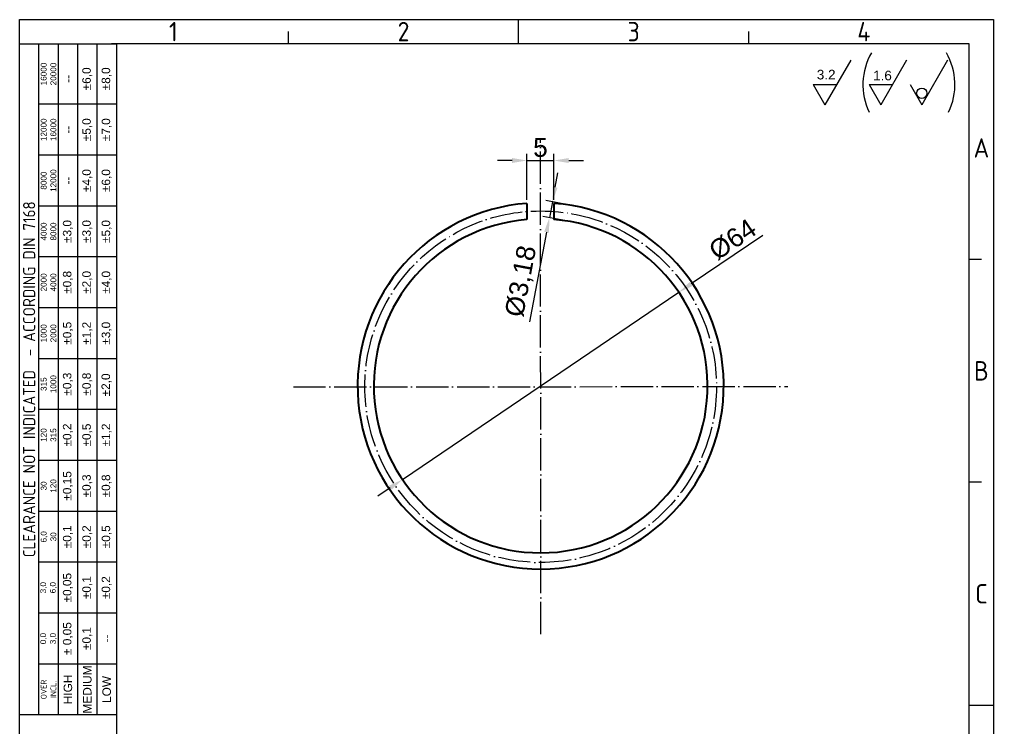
# Model space of a CAD drawing. Header units: millimetres. Extents: x 4510 to 4691, y 1198 to 1451.
# Drawn here: x 4510.4 to 4691.3, y 1319.1 to 1450.8 of the extents above; entities that cross this region are included whole.
import ezdxf
from ezdxf.enums import TextEntityAlignment as Align

# ---------------------------------------------------------------- set-up
doc = ezdxf.new("R2010")
doc.units = ezdxf.units.MM
doc.linetypes.add('ACAD_ISO04W100', pattern=[30, 24, -3, 0, -3])
for name, color, linetype, lineweight in [('AM_0', 7, 'Continuous', 40), ('AM_4', 1, 'ACAD_ISO04W100', 25), ('AM_5', 1, 'Continuous', 25)]:
    doc.layers.add(name, color=color, linetype=linetype, lineweight=lineweight)
doc.styles.add('ACISOTS', font='isocp.shx', dxfattribs={"height": 1})
doc.styles.get("Standard").update_dxf_attribs({"font": 'arial.ttf'})
doc.dimstyles.new('ISO-25', dxfattribs={"dimtxt": 3.5, "dimasz": 2.75, "dimexe": 1.25, "dimexo": 0.625, "dimtad": 1, "dimtxsty": 'Standard', "dimcen": 2.5, "dimadec": 0, "dimazin": 0, "dimtfac": 1, "dimtmove": 0, "dimatfit": 3, "dimfxl": 1, "dimarcsym": 0})

# ---------------------------------------------------------------- blocks, each defined once
blk = doc.blocks.new('*D13')
at = {"layer": 'AM_5', "color": 0, "lineweight": -2, "ltscale": 0.25, "transparency": 16777216}
for p, q in [((4609.91, 1419.64), (4610.43, 1422.34)), ((4612.96, 1416.26), (4608.17, 1417.17)), ((4609.4, 1416.94), (4608.84, 1413.99)), ((4612.4, 1413.32), (4607.61, 1414.23)), ((4608.33, 1411.29), (4605.17, 1394.68))]:
    blk.add_line(p, q, dxfattribs=at)
at = {"layer": 'AM_5', "color": 0, "ltscale": 0.25, "transparency": 16777216}
for points in [[(4609.46, 1419.73), (4610.36, 1419.56), (4609.4, 1416.94)], [(4607.88, 1411.38), (4608.78, 1411.21), (4608.84, 1413.99)]]:
    blk.add_solid(points, dxfattribs=at)
at = {"layer": 'Defpoints', "color": 0, "ltscale": 0.25, "transparency": 16777216}
for p in [(4613.57, 1416.15), (4608.84, 1413.99), (4613.01, 1413.2)]:
    blk.add_point(p, dxfattribs=at)
at = {"layer": 'AM_5', "color": 0, "ltscale": 0.25, "transparency": 16777216, "insert": (4603.76, 1402.16), "char_height": 3.5, "attachment_point": 5, "rotation": 79.2416}
blk.add_mtext('%%C3,18', dxfattribs=at)
blk = doc.blocks.new('*D16')
at = {"layer": 'AM_5', "color": 0, "lineweight": -2, "ltscale": 0.25, "transparency": 16777216}
for p, q in [((4604.68, 1417.28), (4604.68, 1425.86)), ((4609.68, 1417.28), (4609.68, 1425.86)), ((4601.93, 1424.61), (4599.18, 1424.61)), ((4604.68, 1424.61), (4609.68, 1424.61)), ((4612.43, 1424.61), (4615.18, 1424.61))]:
    blk.add_line(p, q, dxfattribs=at)
at = {"layer": 'AM_5', "color": 0, "ltscale": 0.25, "transparency": 16777216}
for points in [[(4601.93, 1425.07), (4601.93, 1424.15), (4604.68, 1424.61)], [(4612.43, 1425.07), (4612.43, 1424.15), (4609.68, 1424.61)]]:
    blk.add_solid(points, dxfattribs=at)
at = {"layer": 'Defpoints', "color": 0, "ltscale": 0.25, "transparency": 16777216}
for p in [(4609.68, 1424.61), (4604.68, 1416.65), (4609.68, 1416.65)]:
    blk.add_point(p, dxfattribs=at)
at = {"layer": 'AM_5', "color": 0, "ltscale": 0.25, "transparency": 16777216, "insert": (4607.18, 1427.02), "char_height": 3.5, "attachment_point": 5}
blk.add_mtext('5', dxfattribs=at)
blk = doc.blocks.new('*D17')
at = {"layer": 'AM_5', "color": 0, "lineweight": -2, "ltscale": 0.25, "transparency": 16777216}
for p, q in [((4648.46, 1410.68), (4635.17, 1401.68)), ((4581.56, 1365.36), (4632.89, 1400.13)), ((4579.28, 1363.82), (4577.01, 1362.27))]:
    blk.add_line(p, q, dxfattribs=at)
at = {"layer": 'AM_5', "color": 0, "ltscale": 0.25, "transparency": 16777216}
for points in [[(4634.91, 1402.05), (4635.42, 1401.3), (4632.89, 1400.13)], [(4579.03, 1364.2), (4579.54, 1363.44), (4581.56, 1365.36)]]:
    blk.add_solid(points, dxfattribs=at)
at = {"layer": 'Defpoints', "color": 0, "ltscale": 0.25, "transparency": 16777216}
for p in [(4632.89, 1400.13), (4581.56, 1365.36)]:
    blk.add_point(p, dxfattribs=at)
at = {"layer": 'AM_5', "color": 0, "ltscale": 0.25, "transparency": 16777216, "insert": (4642.89, 1409.94), "char_height": 3.5, "attachment_point": 5, "rotation": 34.1165}
blk.add_mtext('%%C64', dxfattribs=at)

msp = doc.modelspace()

# ---------------------------------------------------------------- linework, layer by layer
at = {"color": 135, "lineweight": 25}
for p, q in [((4510.431, 1197.901), (4510.431, 1450.801)), ((4510.431, 1450.801), (4691.331, 1450.801)), ((4603.131, 1446.301), (4603.131, 1450.801)), ((4691.331, 1450.801), (4691.331, 1197.901)), ((4560.381, 1446.301), (4560.381, 1448.551)), ((4645.881, 1446.301), (4645.881, 1448.551)), ((4514.031, 1321.651), (4514.031, 1446.301)), ((4517.631, 1446.301), (4517.631, 1321.651)), ((4521.231, 1446.301), (4521.231, 1321.651)), ((4524.831, 1321.651), (4524.831, 1446.301)), ((4528.431, 1435.051), (4514.031, 1435.051)), ((4528.431, 1425.601), (4514.031, 1425.601)), ((4528.431, 1416.151), (4514.031, 1416.151)), ((4528.431, 1406.701), (4514.031, 1406.701)), ((4689.081, 1406.251), (4686.831, 1406.251)), ((4528.431, 1397.251), (4514.031, 1397.251)), ((4528.431, 1387.801), (4514.031, 1387.801)), ((4528.431, 1378.351), (4514.031, 1378.351)), ((4528.431, 1368.901), (4514.031, 1368.901)), ((4689.081, 1364.851), (4686.831, 1364.851)), ((4528.431, 1359.451), (4514.031, 1359.451)), ((4528.431, 1350.001), (4514.031, 1350.001)), ((4528.431, 1340.551), (4514.031, 1340.551)), ((4528.431, 1331.101), (4514.031, 1331.101)), ((4686.831, 1323.451), (4691.331, 1323.451))]:
    msp.add_line(p, q, dxfattribs=at)
for p, q in [((4686.831, 1446.301), (4527.531, 1446.301)), ((4528.431, 1446.301), (4528.431, 1202.401)), ((4686.831, 1202.401), (4686.831, 1446.301))]:
    msp.add_line(p, q)
msp.add_lwpolyline([(4528.431, 1446.301), (4528.431, 1321.651), (4510.431, 1321.651), (4510.431, 1446.301)], close=True, dxfattribs=at)
at = {"layer": 'AM_0', "ltscale": 0.25}
for p, q in [((4604.681, 1416.65), (4604.681, 1413.641)), ((4609.681, 1416.657), (4609.681, 1413.648))]:
    msp.add_line(p, q, dxfattribs=at)
at = {"layer": 'AM_0'}
for radius, start, end in [(34, 94.29281, 85.85934), (31, 94.70914, 85.45783)]:
    msp.add_arc((4607.226, 1382.746), radius, start, end, dxfattribs=at)
at = {"layer": 'AM_4', "ltscale": 0.25}
for p, q in [((4607.271, 1336.668), (4607.181, 1428.533)), ((4561.293, 1382.556), (4653.158, 1382.646))]:
    msp.add_line(p, q, dxfattribs=at)
msp.add_circle((4607.226, 1382.601), 32.643, dxfattribs=at)
at = {"layer": 'AM_5'}
for p, q in [((4664.803, 1443.246), (4660.018, 1434.957)), ((4675.167, 1443.246), (4670.381, 1434.957)), ((4682.787, 1443.246), (4678.001, 1434.957)), ((4657.843, 1438.725), (4662.193, 1438.725)), ((4657.843, 1438.725), (4660.018, 1434.957)), ((4668.206, 1438.725), (4672.556, 1438.725)), ((4668.206, 1438.725), (4670.381, 1434.957)), ((4675.826, 1438.725), (4678.001, 1434.957))]:
    msp.add_line(p, q, dxfattribs=at)
msp.add_circle((4678.01, 1437.092), 0.965, dxfattribs=at)
for centre, start, end in [((4678.788, 1438.716), 149.81687, 205.95777), ((4672.456, 1438.716), 334.04223, 30.18313)]:
    msp.add_arc(centre, 11.714, start, end, dxfattribs=at)

# ---------------------------------------------------------------- texts
at = {"color": 135, "lineweight": 25, "style": 'ACISOTS'}
for s, p in [('1', (4539.006, 1448.551)), ('2', (4581.756, 1448.551)), ('3', (4624.506, 1448.551)), ('4', (4667.256, 1448.551)), ('A', (4689.081, 1426.951)), ('B', (4689.081, 1385.551)), ('C', (4689.081, 1344.151))]:
    msp.add_text(s, height=3.6, dxfattribs=at).set_placement(p, align=Align.MIDDLE)
at = {"color": 135, "lineweight": 25, "attachment_point": 5, "rotation": 90}
for s, insert, char_height, width in [('16000\\P20000', (4515.831, 1440.676), 1.08, 11.25), ('±6,0', (4523.031, 1439.776), 1.575, 9.45), ('±8,0', (4526.631, 1439.776), 1.575, 9.45), ('--', (4519.431, 1439.776), 1.575, 9.45), ('12000\\P16000', (4515.831, 1430.326), 1.08, 9.45), ('--', (4519.431, 1430.326), 1.575, 9.45), ('±5,0', (4523.031, 1430.326), 1.575, 9.45), ('±7,0', (4526.631, 1430.326), 1.575, 9.45), ('8000\\P12000', (4515.831, 1420.876), 1.08, 9.45), ('±4,0', (4523.031, 1420.876), 1.575, 9.45), ('±6,0', (4526.631, 1420.876), 1.575, 9.45), ('--', (4519.431, 1420.876), 1.575, 9.45), ('{\\Fisocp.shx|c0;CLEARANCE NOT INDICATED  - ACCORDING DIN 7168}', (4512.231, 1383.976), 2.25, 124.65), ('4000\\P8000', (4515.831, 1411.426), 1.08, 9.45), ('±3,0', (4519.431, 1411.426), 1.575, 9.45), ('±3,0', (4523.031, 1411.426), 1.575, 9.45), ('±5,0', (4526.631, 1411.426), 1.575, 9.45), ('±0,8', (4519.431, 1401.976), 1.575, 9.45), ('±2,0', (4523.031, 1401.976), 1.575, 9.45), ('±4,0', (4526.631, 1401.976), 1.575, 9.45), ('2000\\P4000', (4515.831, 1401.976), 1.08, 9.45), ('1000\\P2000', (4515.831, 1392.526), 1.08, 9.45), ('±0,5', (4519.431, 1392.526), 1.575, 9.45), ('±1,2', (4523.031, 1392.526), 1.575, 9.45), ('±3,0', (4526.631, 1392.526), 1.575, 9.45), ('315\\P1000', (4515.831, 1383.076), 1.08, 9.45), ('±0,3', (4519.431, 1383.076), 1.575, 9.45), ('±0,8', (4523.031, 1383.076), 1.575, 9.45), ('±2,0', (4526.601, 1382.935), 1.575, 9.45), ('±0,2', (4519.431, 1373.626), 1.575, 9.45), ('±0,5', (4523.031, 1373.626), 1.575, 9.45), ('±1,2', (4526.631, 1373.626), 1.575, 9.45), ('120\\P315', (4515.831, 1373.626), 1.08, 9.45), ('±0,15', (4519.431, 1364.176), 1.575, 9.45), ('±0,3', (4523.031, 1364.176), 1.575, 9.45), ('±0,8', (4526.631, 1364.176), 1.575, 9.45), ('30\\P120', (4515.831, 1364.176), 1.08, 9.45), ('±0,1', (4519.431, 1354.726), 1.575, 9.45), ('±0,5', (4526.631, 1354.726), 1.575, 9.45), ('6,0\\P30', (4515.831, 1354.726), 1.08, 9.45), ('±0,2', (4523.031, 1354.726), 1.575, 9.45), ('±0,05', (4519.431, 1345.276), 1.575, 9.45), ('3,0\\P6,0', (4515.831, 1345.276), 1.08, 9.45), ('±0,1', (4523.031, 1345.276), 1.575, 9.45), ('±0,2', (4526.631, 1345.276), 1.575, 9.45), ('± 0,05', (4519.431, 1335.826), 1.575, 9.45), ('\\pt4.79529;±0,1', (4523.031, 1335.826), 1.575, 9.45), ('0,0\\P3,0', (4515.831, 1335.826), 1.08, 9.45), ('--', (4526.631, 1335.826), 1.575, 9.45), ('MEDIUM', (4523.031, 1326.376), 1.575, 9.45), ('{\\Fisocp.shx|c0;OVER\\PINCL.}', (4515.831, 1326.376), 1.08, 9.45), ('HIGH', (4519.431, 1326.376), 1.575, 9.45), ('LOW', (4526.631, 1326.376), 1.575, 9.45)]:
    msp.add_mtext(s, dxfattribs=dict(at, insert=insert, char_height=char_height, width=width))
at = {"layer": 'AM_5', "char_height": 1.7903, "attachment_point": 1}
for s, insert in [('3.2', (4658.515, 1441.46)), ('1.6', (4668.972, 1441.287))]:
    msp.add_mtext_dynamic_manual_height_columns(s, width=18.23779, gutter_width=12.5, heights=[0], dxfattribs=dict(at, insert=insert))

# ---------------------------------------------------------------- dimensions: what is measured, and where the dimension line sits
at = {"layer": 'AM_5', "ltscale": 0.25}
dim = msp.add_linear_dim(base=(4609.681, 1424.613), p1=(4604.681, 1416.65), p2=(4609.681, 1416.65), dimstyle='ISO-25', dxfattribs=at)
dim.commit()
dim.dimension.update_dxf_attribs({"geometry": '*D16', "text_midpoint": (4607.181, 1427.017)})
dim = msp.add_aligned_dim(p1=(4613.572, 1416.148), p2=(4613.012, 1413.201), distance=-4.247, text='%%C3,18', dimstyle='ISO-25', dxfattribs=at)
dim.commit()
dim.dimension.update_dxf_attribs({"geometry": '*D13', "text_midpoint": (4603.756, 1402.156)})
dim = msp.add_diameter_dim_2p(p1=(4581.561, 1365.359), p2=(4632.891, 1400.133), text='%%C64', dimstyle='ISO-25', dxfattribs=at)
dim.commit()
dim.dimension.update_dxf_attribs({"geometry": '*D17', "text_midpoint": (4644.298, 1407.861), "dimtype": 163})

doc.saveas('drawing.dxf')
